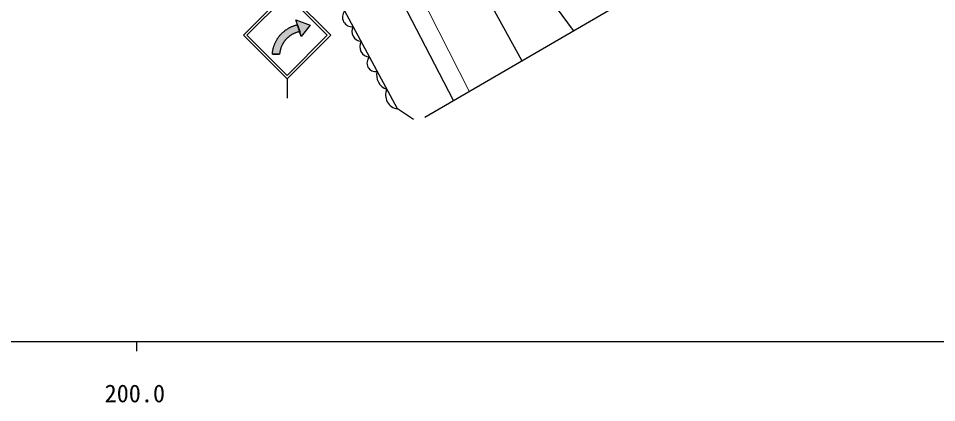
# Model space of a CAD drawing. Units: millimetres at full size, sheet at 1:1000; details may follow other scales. Extents: x 40000 to 680000, y 20000 to 380000.
# Drawn here: x 255829 to 350569, y 198715 to 238310 of the extents above; entities that cross this region are included whole.
import ezdxf
from ezdxf.enums import TextEntityAlignment as Align

# ---------------------------------------------------------------- set-up
doc = ezdxf.new("R2010")
doc.units = ezdxf.units.MM
doc.header["$LTSCALE"] = 1000
for name, color, linetype, lineweight in [('M-BGD', 7, 'Continuous', 25), ('M-BMK-OTRS', 5, 'Continuous', 25), ('M-STR-HTXT', 7, 'Continuous', 13), ('M-STR-STRC', 7, 'Continuous', 25), ('M-TTL-BAND', 7, 'Continuous', 25)]:
    doc.layers.add(name, color=color, linetype=linetype, lineweight=lineweight)
doc.styles.add('ＭＳ ゴシック', font='')
doc.styles.get('ＭＳ ゴシック').set_extended_font_data('MS Gothic')

msp = doc.modelspace()

# ---------------------------------------------------------------- hatches: boundary and pattern name
at = {"layer": 'M-STR-STRC'}
for points in [[(284856, 236946), (284812, 236937), (284768, 236927), (284724, 236916), (284681, 236905), (284637, 236893), (284594, 236880), (284551, 236866), (284508, 236852), (284466, 236836), (284423, 236821), (284381, 236804), (284340, 236786), (284299, 236768), (284258, 236750), (284217, 236730), (284177, 236710), (284137, 236689), (284097, 236667), (284058, 236645), (284019, 236622), (283981, 236598), (283943, 236574), (283905, 236549), (283868, 236523), (283831, 236497), (283795, 236470), (283759, 236442), (283724, 236414), (283689, 236385), (283655, 236356), (283621, 236326), (283588, 236295), (283556, 236264), (283523, 236232), (283492, 236200), (283461, 236167), (283431, 236134), (283401, 236100), (283372, 236066), (283343, 236031), (283315, 235995), (283288, 235959), (283261, 235923), (283235, 235886), (283209, 235849), (283184, 235811), (283160, 235773), (283137, 235735), (283114, 235696), (283092, 235656), (283071, 235617), (283050, 235577), (283030, 235536), (283011, 235495), (282992, 235454), (282974, 235413), (282957, 235371), (282940, 235329), (282925, 235287), (282910, 235244), (282896, 235201), (282882, 235158), (282870, 235115), (282858, 235071), (282846, 235028), (282836, 234984), (282826, 234940), (282818, 234895), (282809, 234851), (282802, 234806), (282796, 234762), (282790, 234717), (282785, 234672), (282781, 234627), (282780, 234623), (282037, 234624), (282040, 234663), (282045, 234721), (282051, 234779), (282058, 234836), (282065, 234894), (282074, 234951), (282084, 235008), (282095, 235065), (282107, 235122), (282120, 235179), (282134, 235235), (282149, 235291), (282165, 235347), (282182, 235403), (282200, 235458), (282218, 235513), (282238, 235568), (282259, 235622), (282280, 235676), (282303, 235729), (282326, 235782), (282351, 235835), (282376, 235887), (282402, 235939), (282430, 235990), (282458, 236041), (282487, 236092), (282516, 236141), (282547, 236191), (282579, 236239), (282611, 236288), (282644, 236335), (282678, 236382), (282713, 236429), (282749, 236475), (282785, 236520), (282822, 236564), (282860, 236608), (282899, 236652), (282939, 236694), (282979, 236736), (283020, 236777), (283061, 236818), (283104, 236857), (283147, 236896), (283191, 236934), (283235, 236972), (283280, 237008), (283326, 237044), (283372, 237079), (283419, 237114), (283466, 237147), (283515, 237180), (283563, 237211), (283612, 237242), (283662, 237272), (283712, 237301), (283763, 237330), (283814, 237357), (283866, 237383), (283918, 237409), (283971, 237434), (284024, 237457), (284077, 237480), (284131, 237502), (284185, 237523), (284239, 237543), (284294, 237562), (284349, 237580), (284405, 237597), (284461, 237613), (284517, 237628), (284573, 237643), (284630, 237656), (284464, 238175), (285934, 237611), (285022, 236427)], [(284630, 237656), (284573, 237643), (284517, 237628), (284461, 237613), (284405, 237597), (284349, 237580), (284294, 237562), (284239, 237543), (284185, 237523), (284131, 237502), (284077, 237480), (284024, 237457), (283971, 237434), (283918, 237409), (283866, 237383), (283814, 237357), (283763, 237330), (283712, 237301), (283662, 237272), (283612, 237242), (283563, 237211), (283515, 237180), (283466, 237147), (283419, 237114), (283372, 237079), (283326, 237044), (283280, 237008), (283235, 236972), (283191, 236934), (283147, 236896), (283104, 236857), (283061, 236818), (283020, 236777), (282979, 236736), (282939, 236694), (282899, 236652), (282860, 236608), (282822, 236564), (282785, 236520), (282749, 236475), (282713, 236429), (282678, 236382), (282644, 236335), (282611, 236288), (282579, 236239), (282547, 236191), (282516, 236141), (282487, 236092), (282458, 236041), (282430, 235990), (282402, 235939), (282376, 235887), (282351, 235835), (282326, 235782), (282303, 235729), (282280, 235676), (282259, 235622), (282238, 235568), (282218, 235513), (282200, 235458), (282182, 235403), (282165, 235347), (282149, 235291), (282134, 235235), (282120, 235179), (282107, 235122), (282095, 235065), (282084, 235008), (282074, 234951), (282065, 234894), (282058, 234836), (282051, 234779), (282045, 234721), (282040, 234663), (282037, 234624), (282780, 234623), (282785, 234672), (282790, 234717), (282796, 234762), (282802, 234806), (282809, 234851), (282818, 234895), (282826, 234940), (282836, 234984), (282846, 235028), (282858, 235071), (282870, 235115), (282882, 235158), (282896, 235201), (282910, 235244), (282925, 235287), (282940, 235329), (282957, 235371), (282974, 235413), (282992, 235454), (283011, 235495), (283030, 235536), (283050, 235577), (283071, 235617), (283092, 235656), (283114, 235696), (283137, 235735), (283160, 235773), (283184, 235811), (283209, 235849), (283235, 235886), (283261, 235923), (283288, 235959), (283315, 235995), (283343, 236031), (283372, 236066), (283401, 236100), (283431, 236134), (283461, 236167), (283492, 236200), (283523, 236232), (283556, 236264), (283588, 236295), (283621, 236326), (283655, 236356), (283689, 236385), (283724, 236414), (283759, 236442), (283795, 236470), (283831, 236497), (283868, 236523), (283905, 236549), (283943, 236574), (283981, 236598), (284019, 236622), (284058, 236645), (284097, 236667), (284137, 236689), (284177, 236710), (284217, 236730), (284258, 236750), (284299, 236768), (284340, 236786), (284381, 236804), (284423, 236821), (284466, 236836), (284508, 236852), (284551, 236866), (284594, 236880), (284637, 236893), (284681, 236905), (284724, 236916), (284768, 236927), (284812, 236937), (284856, 236946)]]:
    msp.add_hatch(color=256, dxfattribs=at).paths.add_polyline_path(points)

# ---------------------------------------------------------------- linework, layer by layer
at = {"layer": 'M-BGD'}
for p, q in [((294947, 228976), (283012, 251092)), ((296608, 227895), (294947, 228976))]:
    msp.add_line(p, q, dxfattribs=at)
for points in [[(313103, 237049), (310296, 240906), (307397, 246535), (305513, 251457), (302980, 258839), (300293, 265452), (294888, 279317), (293550, 287254), (296194, 292713), (301281, 300011), (307775, 305936), (314332, 308276), (319159, 308542), (337853, 308228), (346048, 308076), (366962, 306124), (387165, 304747), (396061, 301751), (414955, 291876), (423879, 285939), (429875, 280324)], [(307778, 233958), (293092, 260628)], [(300715, 229859), (297369, 236350), (291924, 246829)]]:
    msp.add_lwpolyline(points, dxfattribs=at)
for centre, radius, start, end in [((290280, 238453), 1015, 141.21569, 275.49255), ((291241, 236944), 997, 149.99464, 266.7136), ((292143, 235414), 1098, 150.82054, 265.8877), ((292649, 233698), 853, 133.3399, 283.36834), ((294307, 232454), 1518, 164.1879, 252.52034), ((295160, 230402), 1442, 155.18323, 261.52501)]:
    msp.add_arc(centre, radius, start, end, dxfattribs=at)
at = {"layer": 'M-BMK-OTRS'}
msp.add_line((297757, 228142), (348871, 257808), dxfattribs=at)
at = {"layer": 'M-STR-HTXT'}
msp.add_lwpolyline([(302328, 230795), (273120, 288281), (303082, 328089), (412343, 321090), (432945, 306590), (441189, 305622), (447667, 311452)], dxfattribs=at)
at = {"layer": 'M-STR-STRC'}
for p, q in [((279057, 236578), (283557, 241078)), ((279411, 236578), (283557, 240724)), ((288057, 236577), (283557, 241078)), ((287704, 236577), (283557, 240724)), ((285022, 236427), (284464, 238175)), ((284464, 238175), (285934, 237611)), ((285934, 237611), (285022, 236427)), ((279057, 236578), (283557, 232077)), ((279411, 236578), (283557, 232431)), ((283557, 232077), (288057, 236577)), ((283557, 232431), (287704, 236577)), ((282037, 234624), (282780, 234623)), ((283557, 232077), (283557, 230077))]:
    msp.add_line(p, q, dxfattribs=at)
for points in [[(284464, 238175), (285934, 237611), (285022, 236427)], [(284464, 238175), (285934, 237611), (285022, 236427)], [(284630, 237656), (284464, 238175), (285934, 237611), (285022, 236427), (284856, 236946)], [(284630, 237656), (284856, 236946), (284856, 236946), (284812, 236937), (284768, 236927), (284724, 236916), (284681, 236905), (284637, 236893), (284594, 236880), (284551, 236866), (284508, 236852), (284466, 236836), (284423, 236821), (284381, 236804), (284340, 236786), (284299, 236768), (284258, 236750), (284217, 236730), (284177, 236710), (284137, 236689), (284097, 236667), (284058, 236645), (284019, 236622), (283981, 236598), (283943, 236574), (283905, 236549), (283868, 236523), (283831, 236497), (283795, 236470), (283759, 236442), (283724, 236414), (283689, 236385), (283655, 236356), (283621, 236326), (283588, 236295), (283556, 236264), (283523, 236232), (283492, 236200), (283461, 236167), (283431, 236134), (283401, 236100), (283372, 236066), (283343, 236031), (283315, 235995), (283288, 235959), (283261, 235923), (283235, 235886), (283209, 235849), (283184, 235811), (283160, 235773), (283137, 235735), (283114, 235696), (283092, 235656), (283071, 235617), (283050, 235577), (283030, 235536), (283011, 235495), (282992, 235454), (282974, 235413), (282957, 235371), (282940, 235329), (282925, 235287), (282910, 235244), (282896, 235201), (282882, 235158), (282870, 235115), (282858, 235071), (282846, 235028), (282836, 234984), (282826, 234940), (282818, 234895), (282809, 234851), (282802, 234806), (282796, 234762), (282790, 234717), (282785, 234672), (282781, 234627), (282780, 234623), (282780, 234623), (282037, 234624), (282037, 234624), (282040, 234663), (282045, 234721), (282051, 234779), (282058, 234836), (282065, 234894), (282074, 234951), (282084, 235008), (282095, 235065), (282107, 235122), (282120, 235179), (282134, 235235), (282149, 235291), (282165, 235347), (282182, 235403), (282200, 235458), (282218, 235513), (282238, 235568), (282259, 235622), (282280, 235676), (282303, 235729), (282326, 235782), (282351, 235835), (282376, 235887), (282402, 235939), (282430, 235990), (282458, 236041), (282487, 236092), (282516, 236141), (282547, 236191), (282579, 236239), (282611, 236288), (282644, 236335), (282678, 236382), (282713, 236429), (282749, 236475), (282785, 236520), (282822, 236564), (282860, 236608), (282899, 236652), (282939, 236694), (282979, 236736), (283020, 236777), (283061, 236818), (283104, 236857), (283147, 236896), (283191, 236934), (283235, 236972), (283280, 237008), (283326, 237044), (283372, 237079), (283419, 237114), (283466, 237147), (283515, 237180), (283563, 237211), (283612, 237242), (283662, 237272), (283712, 237301), (283763, 237330), (283814, 237357), (283866, 237383), (283918, 237409), (283971, 237434), (284024, 237457), (284077, 237480), (284131, 237502), (284185, 237523), (284239, 237543), (284294, 237562), (284349, 237580), (284405, 237597), (284461, 237613), (284517, 237628), (284573, 237643)]]:
    msp.add_lwpolyline(points, close=True, dxfattribs=at)
at = {"layer": 'M-TTL-BAND'}
for p, q in [((40000, 205000), (579000, 205000)), ((268000, 205000), (268000, 204000))]:
    msp.add_line(p, q, dxfattribs=at)

# ---------------------------------------------------------------- texts
at = {"layer": 'M-TTL-BAND', "style": 'ＭＳ ゴシック'}
msp.add_text('200.0', height=1833, dxfattribs=at).set_placement((267844, 198195), align=Align.BOTTOM_CENTER)

doc.saveas('drawing.dxf')
